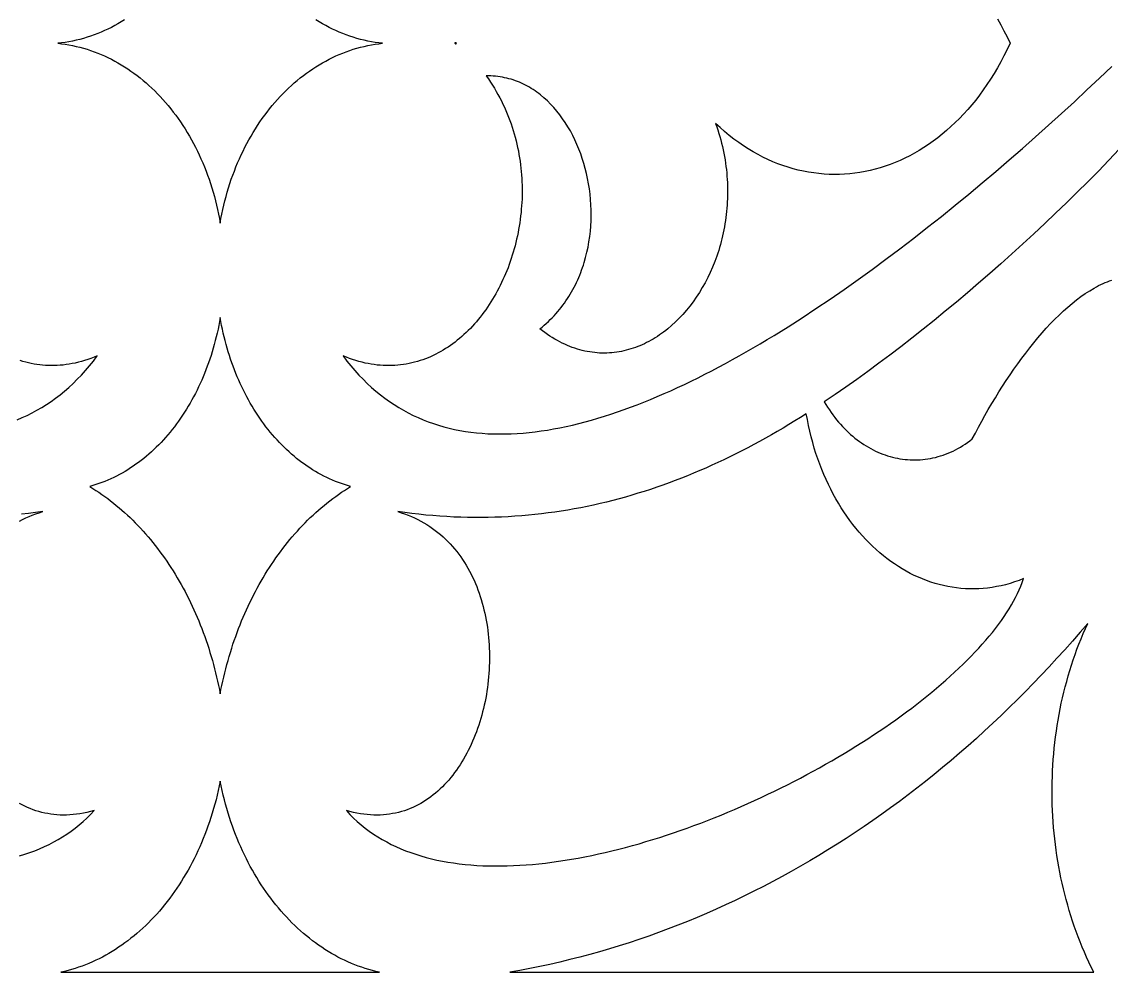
# Model space of a CAD drawing. Extents: x -4950 to -2150, y -1354 to 1346.
# Drawn here: x -4103 to -3927.7, y 871.6 to 1024.6 of the extents above; entities that cross this region are included whole.
import ezdxf

# ---------------------------------------------------------------- set-up
doc = ezdxf.new("R2010")
doc.units = 0
doc.layers.add('LAYER_1', color=18, linetype='CONTINUOUS')

msp = doc.modelspace()

# ---------------------------------------------------------------- linework, layer by layer
at = {"layer": 'LAYER_1'}
for points in [[(-4086.51, 1024.9), (-4087.03, 1024.58), (-4087.55, 1024.27), (-4088.08, 1023.97), (-4088.62, 1023.69), (-4089.16, 1023.42), (-4089.71, 1023.16), (-4090.27, 1022.92), (-4090.82, 1022.69), (-4091.39, 1022.48), (-4091.95, 1022.27), (-4092.53, 1022.09), (-4093.1, 1021.91), (-4093.68, 1021.76), (-4094.27, 1021.61), (-4094.86, 1021.49), (-4095.45, 1021.37), (-4096.04, 1021.27), (-4096.64, 1021.19), (-4097.25, 1021.12), (-4096.64, 1021.06), (-4096.04, 1020.97), (-4095.45, 1020.87), (-4094.86, 1020.76), (-4094.27, 1020.63), (-4093.68, 1020.49), (-4093.1, 1020.33), (-4092.53, 1020.16), (-4091.95, 1019.97), (-4091.39, 1019.77), (-4090.82, 1019.56), (-4090.27, 1019.33), (-4089.71, 1019.08), (-4089.16, 1018.83), (-4088.62, 1018.56), (-4088.08, 1018.27), (-4087.55, 1017.98), (-4087.03, 1017.67), (-4086.51, 1017.35), (-4085.99, 1017.01), (-4085.48, 1016.66), (-4084.98, 1016.3), (-4084.48, 1015.93), (-4083.99, 1015.55), (-4083.51, 1015.15), (-4083.03, 1014.75), (-4082.56, 1014.33), (-4082.1, 1013.9), (-4081.64, 1013.46), (-4081.19, 1013), (-4080.75, 1012.54), (-4080.31, 1012.07), (-4079.89, 1011.58), (-4079.47, 1011.09), (-4079.06, 1010.58), (-4078.65, 1010.06), (-4078.26, 1009.54), (-4077.87, 1009), (-4077.49, 1008.46), (-4077.12, 1007.9), (-4076.76, 1007.34), (-4076.4, 1006.77), (-4076.06, 1006.19), (-4075.72, 1005.6), (-4075.4, 1005), (-4075.08, 1004.39), (-4074.77, 1003.77), (-4074.47, 1003.15), (-4074.19, 1002.52), (-4073.91, 1001.88), (-4073.64, 1001.23), (-4073.38, 1000.57), (-4073.13, 999.91), (-4072.89, 999.24), (-4072.66, 998.56), (-4072.45, 997.88), (-4072.24, 997.19), (-4072.04, 996.49), (-4071.86, 995.79), (-4071.68, 995.07), (-4071.52, 994.36), (-4071.37, 993.64), (-4071.23, 992.91), (-4071.1, 992.17), (-4070.97, 992.91), (-4070.83, 993.64), (-4070.68, 994.36), (-4070.51, 995.07), (-4070.34, 995.79), (-4070.15, 996.49), (-4069.96, 997.19), (-4069.75, 997.88), (-4069.53, 998.56), (-4069.31, 999.24), (-4069.07, 999.91), (-4068.82, 1000.57), (-4068.56, 1001.23), (-4068.29, 1001.88), (-4068.01, 1002.52), (-4067.72, 1003.15), (-4067.42, 1003.77), (-4067.12, 1004.39), (-4066.8, 1005), (-4066.47, 1005.6), (-4066.14, 1006.19), (-4065.79, 1006.77), (-4065.44, 1007.34), (-4065.08, 1007.9), (-4064.71, 1008.46), (-4064.33, 1009), (-4063.94, 1009.54), (-4063.54, 1010.06), (-4063.14, 1010.58), (-4062.73, 1011.09), (-4062.31, 1011.58), (-4061.88, 1012.07), (-4061.45, 1012.54), (-4061.01, 1013), (-4060.56, 1013.46), (-4060.1, 1013.9), (-4059.64, 1014.33), (-4059.17, 1014.75), (-4058.69, 1015.15), (-4058.21, 1015.55), (-4057.71, 1015.93), (-4057.22, 1016.3), (-4056.72, 1016.66), (-4056.21, 1017.01), (-4055.69, 1017.35), (-4055.17, 1017.67), (-4054.64, 1017.98), (-4054.11, 1018.27), (-4053.58, 1018.56), (-4053.03, 1018.83), (-4052.48, 1019.08), (-4051.93, 1019.33), (-4051.37, 1019.56), (-4050.81, 1019.77), (-4050.24, 1019.97), (-4049.67, 1020.16), (-4049.1, 1020.33), (-4048.51, 1020.49), (-4047.93, 1020.63), (-4047.34, 1020.76), (-4046.75, 1020.87), (-4046.15, 1020.97), (-4045.55, 1021.06), (-4044.95, 1021.12), (-4045.55, 1021.19), (-4046.15, 1021.27), (-4046.75, 1021.37), (-4047.34, 1021.49), (-4047.93, 1021.61), (-4048.51, 1021.76), (-4049.1, 1021.91), (-4049.67, 1022.09), (-4050.24, 1022.27), (-4050.81, 1022.48), (-4051.37, 1022.69), (-4051.93, 1022.92), (-4052.48, 1023.16), (-4053.03, 1023.42), (-4053.58, 1023.69), (-4054.11, 1023.97), (-4054.64, 1024.27), (-4055.17, 1024.58), (-4055.69, 1024.9)], [(-3945.99, 1025.07), (-3945.46, 1024.12), (-3944.94, 1023.15), (-3944.44, 1022.15), (-3943.96, 1021.12), (-3944.44, 1020.1), (-3944.94, 1019.1), (-3945.46, 1018.12), (-3945.99, 1017.17), (-3946.54, 1016.25), (-3947.1, 1015.35), (-3947.68, 1014.47), (-3948.27, 1013.62), (-3948.88, 1012.79), (-3949.49, 1011.99), (-3950.13, 1011.22), (-3950.77, 1010.46), (-3951.43, 1009.74), (-3952.1, 1009.04), (-3952.78, 1008.36), (-3953.47, 1007.71), (-3954.17, 1007.09), (-3954.88, 1006.49), (-3955.6, 1005.92), (-3956.33, 1005.37), (-3957.07, 1004.85), (-3957.82, 1004.36), (-3958.58, 1003.89), (-3959.34, 1003.45), (-3960.11, 1003.03), (-3960.89, 1002.65), (-3961.67, 1002.28), (-3962.46, 1001.95), (-3963.26, 1001.64), (-3964.06, 1001.35), (-3964.86, 1001.1), (-3965.67, 1000.87), (-3966.49, 1000.67), (-3967.3, 1000.49), (-3968.12, 1000.34), (-3968.94, 1000.22), (-3969.77, 1000.13), (-3970.6, 1000.06), (-3971.42, 1000.03), (-3972.25, 1000.01), (-3973.08, 1000.03), (-3973.91, 1000.08), (-3974.74, 1000.15), (-3975.57, 1000.25), (-3976.4, 1000.38), (-3977.22, 1000.53), (-3978.05, 1000.72), (-3978.87, 1000.93), (-3979.69, 1001.17), (-3980.51, 1001.44), (-3981.32, 1001.74), (-3982.13, 1002.06), (-3982.93, 1002.42), (-3983.73, 1002.8), (-3984.52, 1003.21), (-3985.31, 1003.65), (-3986.1, 1004.12), (-3986.87, 1004.62), (-3987.64, 1005.15), (-3988.4, 1005.71), (-3989.15, 1006.29), (-3989.9, 1006.91), (-3990.64, 1007.56), (-3991.37, 1008.23), (-3991.18, 1007.7), (-3991, 1007.17), (-3990.83, 1006.63), (-3990.68, 1006.1), (-3990.53, 1005.57), (-3990.39, 1005.04), (-3990.26, 1004.5), (-3990.14, 1003.97), (-3990.03, 1003.44), (-3989.93, 1002.91), (-3989.84, 1002.38), (-3989.76, 1001.85), (-3989.69, 1001.32), (-3989.63, 1000.79), (-3989.57, 1000.27), (-3989.53, 999.74), (-3989.49, 999.22), (-3989.46, 998.7), (-3989.44, 998.18), (-3989.43, 997.66), (-3989.43, 997.14), (-3989.43, 996.62), (-3989.45, 996.11), (-3989.47, 995.6), (-3989.5, 995.09), (-3989.54, 994.58), (-3989.59, 994.08), (-3989.64, 993.58), (-3989.7, 993.08), (-3989.77, 992.58), (-3989.85, 992.09), (-3989.93, 991.6), (-3990.02, 991.11), (-3990.12, 990.63), (-3990.23, 990.15), (-3990.34, 989.67), (-3990.46, 989.2), (-3990.59, 988.73), (-3990.72, 988.26), (-3990.86, 987.8), (-3991.01, 987.34), (-3991.17, 986.89), (-3991.33, 986.44), (-3991.49, 985.99), (-3991.85, 985.11), (-3992.22, 984.25), (-3992.63, 983.41), (-3993.05, 982.59), (-3993.5, 981.8), (-3993.97, 981.02), (-3994.46, 980.27), (-3994.97, 979.54), (-3995.5, 978.83), (-3996.05, 978.15), (-3996.62, 977.5), (-3997.21, 976.87), (-3997.81, 976.28), (-3998.43, 975.71), (-3999.07, 975.17), (-3999.39, 974.91), (-3999.72, 974.66), (-4000.05, 974.42), (-4000.38, 974.19), (-4000.72, 973.96), (-4001.06, 973.74), (-4001.41, 973.53), (-4001.75, 973.33), (-4002.1, 973.14), (-4002.46, 972.96), (-4002.81, 972.78), (-4003.17, 972.62), (-4003.53, 972.46), (-4003.9, 972.31), (-4004.26, 972.17), (-4004.63, 972.05), (-4005.01, 971.93), (-4005.38, 971.82), (-4005.76, 971.72), (-4006.13, 971.63), (-4006.52, 971.54), (-4006.9, 971.47), (-4007.28, 971.41), (-4007.67, 971.36), (-4008.06, 971.32), (-4008.44, 971.29), (-4008.84, 971.28), (-4009.23, 971.27), (-4009.62, 971.27), (-4010.02, 971.28), (-4010.41, 971.31), (-4010.81, 971.34), (-4011.21, 971.39), (-4011.61, 971.45), (-4012.01, 971.52), (-4012.41, 971.6), (-4012.81, 971.69), (-4013.21, 971.8), (-4013.61, 971.91), (-4014.01, 972.04), (-4014.42, 972.18), (-4014.82, 972.33), (-4015.22, 972.5), (-4015.62, 972.68), (-4016.03, 972.87), (-4016.43, 973.07), (-4016.83, 973.28), (-4017.24, 973.51), (-4017.64, 973.75), (-4018.04, 974.01), (-4018.44, 974.27), (-4018.84, 974.56), (-4019.24, 974.85), (-4019.64, 975.16), (-4019.29, 975.44), (-4018.94, 975.74), (-4018.61, 976.03), (-4018.28, 976.34), (-4017.96, 976.65), (-4017.65, 976.96), (-4017.34, 977.28), (-4017.05, 977.61), (-4016.76, 977.94), (-4016.48, 978.28), (-4016.21, 978.62), (-4015.95, 978.96), (-4015.69, 979.31), (-4015.44, 979.67), (-4015.2, 980.03), (-4014.97, 980.39), (-4014.75, 980.76), (-4014.53, 981.13), (-4014.32, 981.5), (-4014.12, 981.88), (-4013.93, 982.26), (-4013.74, 982.65), (-4013.56, 983.04), (-4013.39, 983.43), (-4013.22, 983.82), (-4013.07, 984.22), (-4012.92, 984.62), (-4012.77, 985.03), (-4012.64, 985.43), (-4012.51, 985.84), (-4012.28, 986.66), (-4012.07, 987.49), (-4011.89, 988.33), (-4011.74, 989.17), (-4011.61, 990.02), (-4011.52, 990.87), (-4011.45, 991.72), (-4011.4, 992.58), (-4011.38, 993.43), (-4011.39, 994.29), (-4011.42, 995.14), (-4011.48, 995.99), (-4011.56, 996.83), (-4011.67, 997.68), (-4011.8, 998.51), (-4011.96, 999.34), (-4012.14, 1000.16), (-4012.34, 1000.97), (-4012.56, 1001.77), (-4012.81, 1002.56), (-4013.07, 1003.34), (-4013.37, 1004.1), (-4013.68, 1004.85), (-4014.01, 1005.59), (-4014.36, 1006.31), (-4014.74, 1007.01), (-4015.13, 1007.69), (-4015.55, 1008.35), (-4015.98, 1008.99), (-4016.43, 1009.61), (-4016.91, 1010.21), (-4017.4, 1010.79), (-4017.91, 1011.33), (-4018.43, 1011.86), (-4018.98, 1012.35), (-4019.54, 1012.82), (-4019.83, 1013.04), (-4020.12, 1013.26), (-4020.41, 1013.47), (-4020.71, 1013.67), (-4021.02, 1013.86), (-4021.33, 1014.05), (-4021.64, 1014.22), (-4021.95, 1014.39), (-4022.27, 1014.55), (-4022.6, 1014.7), (-4022.93, 1014.85), (-4023.26, 1014.98), (-4023.59, 1015.1), (-4023.93, 1015.22), (-4024.28, 1015.33), (-4024.62, 1015.43), (-4024.97, 1015.52), (-4025.33, 1015.59), (-4025.68, 1015.66), (-4026.04, 1015.72), (-4026.41, 1015.77), (-4026.77, 1015.81), (-4027.15, 1015.84), (-4027.52, 1015.86), (-4027.9, 1015.87), (-4028.28, 1015.87), (-4027.93, 1015.38), (-4027.6, 1014.89), (-4027.28, 1014.4), (-4026.97, 1013.9), (-4026.67, 1013.39), (-4026.39, 1012.88), (-4026.11, 1012.37), (-4025.84, 1011.86), (-4025.59, 1011.34), (-4025.34, 1010.82), (-4025.11, 1010.29), (-4024.89, 1009.76), (-4024.67, 1009.23), (-4024.47, 1008.7), (-4024.28, 1008.16), (-4024.1, 1007.63), (-4023.93, 1007.08), (-4023.77, 1006.54), (-4023.61, 1006), (-4023.47, 1005.45), (-4023.34, 1004.9), (-4023.22, 1004.35), (-4023.11, 1003.8), (-4023.01, 1003.25), (-4022.91, 1002.7), (-4022.83, 1002.15), (-4022.76, 1001.59), (-4022.69, 1001.04), (-4022.64, 1000.49), (-4022.59, 999.93), (-4022.55, 999.38), (-4022.53, 998.82), (-4022.51, 998.27), (-4022.5, 997.72), (-4022.5, 997.16), (-4022.51, 996.61), (-4022.52, 996.06), (-4022.55, 995.51), (-4022.58, 994.97), (-4022.63, 994.42), (-4022.68, 993.87), (-4022.74, 993.33), (-4022.81, 992.79), (-4022.88, 992.25), (-4022.97, 991.71), (-4023.06, 991.18), (-4023.16, 990.65), (-4023.27, 990.12), (-4023.38, 989.59), (-4023.51, 989.07), (-4023.64, 988.55), (-4023.78, 988.03), (-4023.93, 987.52), (-4024.08, 987.01), (-4024.24, 986.51), (-4024.41, 986), (-4024.59, 985.51), (-4024.77, 985.01), (-4024.96, 984.53), (-4025.16, 984.04), (-4025.37, 983.56), (-4025.58, 983.09), (-4025.8, 982.62), (-4026.02, 982.16), (-4026.26, 981.7), (-4026.5, 981.25), (-4026.74, 980.8), (-4026.99, 980.36), (-4027.25, 979.93), (-4027.52, 979.5), (-4027.79, 979.08), (-4028.07, 978.66), (-4028.35, 978.25), (-4028.64, 977.85), (-4028.94, 977.46), (-4029.24, 977.07), (-4029.55, 976.69), (-4029.86, 976.32), (-4030.18, 975.95), (-4030.5, 975.59), (-4030.83, 975.25), (-4031.17, 974.9), (-4031.51, 974.57), (-4031.86, 974.25), (-4032.21, 973.93), (-4032.56, 973.63), (-4032.93, 973.33), (-4033.29, 973.04), (-4033.67, 972.76), (-4034.04, 972.49), (-4034.43, 972.23), (-4034.81, 971.98), (-4035.2, 971.74), (-4035.6, 971.51), (-4036, 971.29), (-4036.41, 971.08), (-4036.81, 970.88), (-4037.23, 970.69), (-4037.65, 970.51), (-4038.07, 970.35), (-4038.5, 970.19), (-4038.93, 970.05), (-4039.36, 969.91), (-4039.8, 969.79), (-4040.24, 969.68), (-4040.69, 969.59), (-4041.14, 969.5), (-4041.59, 969.43), (-4042.05, 969.37), (-4042.51, 969.32), (-4042.97, 969.29), (-4043.44, 969.26), (-4043.91, 969.25), (-4044.38, 969.26), (-4044.86, 969.28), (-4045.34, 969.31), (-4045.82, 969.35), (-4046.3, 969.41), (-4046.79, 969.48), (-4047.28, 969.57), (-4047.78, 969.67), (-4048.27, 969.79), (-4048.77, 969.92), (-4049.27, 970.06), (-4049.78, 970.22), (-4050.28, 970.4), (-4050.79, 970.59), (-4051.3, 970.8), (-4050.69, 969.99), (-4050.06, 969.21), (-4049.42, 968.46), (-4048.77, 967.74), (-4048.1, 967.05), (-4047.42, 966.38), (-4046.73, 965.75), (-4046.03, 965.14), (-4045.32, 964.56), (-4044.6, 964.01), (-4043.87, 963.48), (-4043.12, 962.98), (-4042.36, 962.51), (-4041.6, 962.06), (-4040.82, 961.64), (-4040.03, 961.25), (-4039.24, 960.88), (-4038.43, 960.53), (-4037.61, 960.22), (-4036.78, 959.92), (-4035.95, 959.65), (-4035.1, 959.41), (-4034.24, 959.19), (-4033.38, 958.99), (-4032.5, 958.82), (-4031.62, 958.67), (-4030.73, 958.54), (-4029.83, 958.44), (-4028.92, 958.36), (-4028.01, 958.3), (-4027.08, 958.26), (-4026.15, 958.25), (-4025.21, 958.26), (-4024.26, 958.28), (-4023.31, 958.33), (-4022.35, 958.4), (-4021.38, 958.49), (-4020.4, 958.61), (-4019.42, 958.74), (-4018.43, 958.89), (-4017.43, 959.06), (-4016.43, 959.25), (-4015.42, 959.46), (-4014.41, 959.69), (-4013.39, 959.94), (-4012.36, 960.2), (-4011.33, 960.49), (-4010.29, 960.79), (-4009.25, 961.11), (-4008.2, 961.44), (-4007.15, 961.8), (-4006.09, 962.17), (-4005.03, 962.56), (-4003.96, 962.96), (-4002.89, 963.38), (-4001.82, 963.82), (-4000.74, 964.27), (-3999.66, 964.74), (-3998.57, 965.22), (-3997.48, 965.72), (-3996.39, 966.23), (-3995.29, 966.76), (-3994.19, 967.3), (-3993.09, 967.85), (-3991.99, 968.42), (-3990.88, 969.01), (-3989.77, 969.6), (-3988.66, 970.21), (-3987.54, 970.83), (-3986.43, 971.46), (-3985.31, 972.11), (-3984.19, 972.77), (-3983.07, 973.44), (-3981.95, 974.12), (-3980.82, 974.81), (-3979.7, 975.51), (-3977.45, 976.95), (-3975.2, 978.43), (-3972.94, 979.95), (-3970.69, 981.51), (-3968.43, 983.1), (-3966.18, 984.72), (-3963.94, 986.38), (-3961.7, 988.06), (-3959.46, 989.78), (-3957.24, 991.51), (-3955.02, 993.27), (-3952.81, 995.05), (-3950.62, 996.86), (-3948.43, 998.67), (-3946.26, 1000.51), (-3944.11, 1002.35), (-3941.97, 1004.21), (-3939.85, 1006.08), (-3937.75, 1007.96), (-3935.67, 1009.84), (-3933.61, 1011.72), (-3931.58, 1013.61), (-3929.56, 1015.49), (-3927.58, 1017.37)], [(-3926.39, 1004.06), (-3928.06, 1002.31), (-3929.75, 1000.57), (-3931.45, 998.85), (-3933.17, 997.14), (-3934.9, 995.45), (-3936.63, 993.77), (-3938.38, 992.1), (-3940.14, 990.46), (-3941.9, 988.83), (-3943.68, 987.22), (-3945.45, 985.63), (-3947.24, 984.06), (-3949.02, 982.51), (-3950.81, 980.98), (-3952.6, 979.47), (-3954.39, 977.99), (-3956.18, 976.53), (-3957.97, 975.1), (-3959.76, 973.69), (-3961.54, 972.3), (-3963.32, 970.95), (-3965.1, 969.62), (-3966.87, 968.32), (-3968.63, 967.04), (-3970.38, 965.8), (-3972.13, 964.59), (-3973.86, 963.41), (-3973.6, 962.97), (-3973.33, 962.54), (-3973.05, 962.12), (-3972.77, 961.71), (-3972.48, 961.31), (-3972.18, 960.92), (-3971.88, 960.54), (-3971.57, 960.17), (-3971.26, 959.81), (-3970.94, 959.47), (-3970.62, 959.13), (-3970.29, 958.8), (-3969.96, 958.48), (-3969.62, 958.18), (-3969.27, 957.88), (-3968.93, 957.59), (-3968.58, 957.32), (-3968.22, 957.06), (-3967.86, 956.8), (-3967.5, 956.56), (-3967.13, 956.33), (-3966.76, 956.11), (-3966.38, 955.9), (-3966, 955.7), (-3965.62, 955.51), (-3965.24, 955.34), (-3964.85, 955.17), (-3964.46, 955.02), (-3964.07, 954.88), (-3963.68, 954.75), (-3963.28, 954.63), (-3962.88, 954.52), (-3962.48, 954.42), (-3962.08, 954.34), (-3961.68, 954.26), (-3961.27, 954.2), (-3960.87, 954.15), (-3960.46, 954.12), (-3960.05, 954.09), (-3959.65, 954.08), (-3959.24, 954.07), (-3958.83, 954.08), (-3958.42, 954.11), (-3958.01, 954.14), (-3957.6, 954.19), (-3957.19, 954.24), (-3956.78, 954.31), (-3956.37, 954.4), (-3955.96, 954.49), (-3955.56, 954.6), (-3955.15, 954.72), (-3954.75, 954.85), (-3954.34, 955), (-3953.94, 955.16), (-3953.54, 955.33), (-3953.14, 955.51), (-3952.75, 955.71), (-3952.35, 955.92), (-3951.96, 956.14), (-3951.57, 956.37), (-3951.18, 956.62), (-3950.8, 956.88), (-3950.42, 957.16), (-3950.04, 957.45), (-3949.55, 958.4), (-3949.05, 959.35), (-3948.53, 960.3), (-3948, 961.25), (-3947.46, 962.2), (-3946.9, 963.15), (-3946.33, 964.09), (-3945.76, 965.02), (-3945.17, 965.95), (-3944.57, 966.87), (-3943.96, 967.78), (-3943.35, 968.67), (-3942.72, 969.56), (-3942.09, 970.43), (-3941.44, 971.28), (-3940.79, 972.12), (-3940.14, 972.94), (-3939.47, 973.74), (-3938.8, 974.52), (-3938.13, 975.27), (-3937.44, 976.01), (-3936.76, 976.71), (-3936.07, 977.39), (-3935.37, 978.05), (-3934.67, 978.67), (-3933.97, 979.27), (-3933.26, 979.83), (-3932.56, 980.36), (-3931.85, 980.85), (-3931.14, 981.31), (-3930.42, 981.73), (-3930.07, 981.93), (-3929.71, 982.12), (-3929.35, 982.29), (-3929, 982.46), (-3928.64, 982.62), (-3928.28, 982.76), (-3927.93, 982.9), (-3927.57, 983.02)], [(-4103.77, 960.53), (-4102.96, 960.88), (-4102.16, 961.25), (-4101.38, 961.64), (-4100.6, 962.06), (-4099.83, 962.51), (-4099.08, 962.98), (-4098.33, 963.48), (-4097.6, 964.01), (-4096.87, 964.56), (-4096.16, 965.14), (-4095.46, 965.75), (-4094.77, 966.38), (-4094.1, 967.05), (-4093.43, 967.74), (-4092.78, 968.46), (-4092.14, 969.21), (-4091.51, 969.99), (-4090.89, 970.8), (-4091.4, 970.59), (-4091.91, 970.4), (-4092.42, 970.22), (-4092.92, 970.06), (-4093.42, 969.92), (-4093.92, 969.79), (-4094.42, 969.67), (-4094.91, 969.57), (-4095.4, 969.48), (-4095.89, 969.41), (-4096.38, 969.35), (-4096.86, 969.31), (-4097.34, 969.28), (-4097.82, 969.26), (-4098.29, 969.25), (-4098.76, 969.26), (-4099.23, 969.29), (-4099.69, 969.32), (-4100.15, 969.37), (-4100.61, 969.43), (-4101.06, 969.5), (-4101.51, 969.59), (-4101.96, 969.68), (-4102.4, 969.79), (-4102.84, 969.91), (-4103.27, 970.05)], [(-4103.4, 944.22), (-4102.9, 944.48), (-4102.39, 944.73), (-4101.87, 944.96), (-4101.34, 945.18), (-4100.79, 945.39), (-4100.23, 945.58), (-4099.67, 945.76), (-4100.81, 945.6), (-4101.95, 945.45), (-4103.08, 945.32)], [(-4103.4, 890.35), (-4102.57, 890.61), (-4101.75, 890.88), (-4100.95, 891.18), (-4100.16, 891.5), (-4099.39, 891.84), (-4098.63, 892.21), (-4097.89, 892.59), (-4097.17, 893), (-4096.46, 893.42), (-4095.76, 893.87), (-4095.09, 894.34), (-4094.43, 894.84), (-4093.79, 895.35), (-4093.17, 895.89), (-4092.56, 896.45), (-4091.98, 897.04), (-4091.41, 897.65), (-4091.99, 897.49), (-4092.55, 897.35), (-4093.11, 897.23), (-4093.67, 897.14), (-4094.21, 897.06), (-4094.75, 896.99), (-4095.29, 896.95), (-4095.82, 896.93), (-4096.34, 896.92), (-4096.86, 896.93), (-4097.37, 896.96), (-4097.87, 897.01), (-4098.37, 897.07), (-4098.86, 897.15), (-4099.34, 897.25), (-4099.82, 897.36), (-4100.29, 897.49), (-4100.75, 897.63), (-4101.21, 897.79), (-4101.66, 897.96), (-4102.1, 898.15), (-4102.53, 898.35), (-4102.96, 898.57), (-4103.38, 898.8)]]:
    msp.add_lwpolyline(points, dxfattribs=at)
for points in [[(-4033.07, 1021.12), (-4033.11, 1021.17), (-4033.14, 1021.2), (-4033.18, 1021.21), (-4033.22, 1021.21), (-4033.3, 1021.18), (-4033.38, 1021.12), (-4033.3, 1021.07), (-4033.22, 1021.04), (-4033.18, 1021.03), (-4033.14, 1021.05), (-4033.11, 1021.08)], [(-4071.1, 976.99), (-4071.21, 976.36), (-4071.33, 975.73), (-4071.45, 975.11), (-4071.59, 974.49), (-4071.73, 973.88), (-4071.89, 973.27), (-4072.05, 972.66), (-4072.21, 972.06), (-4072.39, 971.47), (-4072.57, 970.88), (-4072.77, 970.29), (-4072.97, 969.71), (-4073.17, 969.14), (-4073.39, 968.57), (-4073.61, 968.01), (-4073.84, 967.45), (-4074.08, 966.9), (-4074.32, 966.35), (-4074.57, 965.82), (-4074.83, 965.28), (-4075.1, 964.76), (-4075.37, 964.24), (-4075.65, 963.72), (-4075.94, 963.22), (-4076.23, 962.72), (-4076.53, 962.22), (-4076.84, 961.74), (-4077.15, 961.26), (-4077.47, 960.79), (-4077.8, 960.32), (-4078.13, 959.87), (-4078.47, 959.42), (-4078.81, 958.98), (-4079.16, 958.54), (-4079.52, 958.12), (-4079.88, 957.7), (-4080.25, 957.29), (-4080.62, 956.89), (-4081, 956.5), (-4081.39, 956.12), (-4081.78, 955.74), (-4082.17, 955.38), (-4082.58, 955.02), (-4082.98, 954.67), (-4083.39, 954.33), (-4083.81, 954), (-4084.23, 953.68), (-4084.66, 953.37), (-4085.09, 953.07), (-4085.53, 952.78), (-4085.97, 952.5), (-4086.42, 952.23), (-4086.87, 951.97), (-4087.32, 951.72), (-4087.78, 951.48), (-4088.24, 951.25), (-4088.71, 951.03), (-4089.18, 950.82), (-4089.66, 950.62), (-4090.14, 950.44), (-4090.63, 950.26), (-4091.11, 950.1), (-4091.61, 949.94), (-4092.1, 949.8), (-4091.61, 949.5), (-4091.12, 949.18), (-4090.64, 948.86), (-4090.16, 948.53), (-4089.68, 948.19), (-4089.21, 947.85), (-4088.74, 947.49), (-4088.28, 947.13), (-4087.83, 946.76), (-4087.37, 946.38), (-4086.92, 945.99), (-4086.48, 945.6), (-4086.04, 945.2), (-4085.61, 944.79), (-4085.18, 944.37), (-4084.76, 943.95), (-4084.34, 943.51), (-4083.92, 943.07), (-4083.51, 942.63), (-4083.11, 942.17), (-4082.71, 941.71), (-4082.32, 941.25), (-4081.93, 940.77), (-4081.55, 940.29), (-4081.17, 939.8), (-4080.8, 939.31), (-4080.43, 938.81), (-4080.07, 938.3), (-4079.71, 937.79), (-4079.36, 937.27), (-4079.02, 936.74), (-4078.68, 936.21), (-4078.34, 935.67), (-4078.01, 935.12), (-4077.69, 934.57), (-4077.38, 934.02), (-4077.07, 933.46), (-4076.76, 932.89), (-4076.46, 932.32), (-4076.17, 931.74), (-4075.89, 931.15), (-4075.61, 930.56), (-4075.33, 929.97), (-4075.06, 929.37), (-4074.8, 928.77), (-4074.55, 928.16), (-4074.3, 927.54), (-4074.06, 926.92), (-4073.82, 926.3), (-4073.59, 925.67), (-4073.37, 925.04), (-4073.16, 924.4), (-4072.95, 923.76), (-4072.74, 923.11), (-4072.55, 922.46), (-4072.36, 921.8), (-4072.18, 921.14), (-4072, 920.48), (-4071.83, 919.81), (-4071.67, 919.14), (-4071.52, 918.47), (-4071.37, 917.79), (-4071.23, 917.11), (-4071.1, 916.42), (-4070.97, 917.11), (-4070.83, 917.79), (-4070.68, 918.47), (-4070.52, 919.14), (-4070.36, 919.81), (-4070.2, 920.48), (-4070.02, 921.14), (-4069.84, 921.8), (-4069.65, 922.46), (-4069.45, 923.11), (-4069.25, 923.76), (-4069.04, 924.4), (-4068.83, 925.04), (-4068.6, 925.67), (-4068.37, 926.3), (-4068.14, 926.92), (-4067.9, 927.54), (-4067.65, 928.16), (-4067.39, 928.77), (-4067.13, 929.37), (-4066.86, 929.97), (-4066.59, 930.56), (-4066.31, 931.15), (-4066.02, 931.74), (-4065.73, 932.32), (-4065.43, 932.89), (-4065.13, 933.46), (-4064.82, 934.02), (-4064.5, 934.57), (-4064.18, 935.12), (-4063.85, 935.67), (-4063.52, 936.21), (-4063.18, 936.74), (-4062.84, 937.27), (-4062.49, 937.79), (-4062.13, 938.3), (-4061.77, 938.81), (-4061.4, 939.31), (-4061.03, 939.8), (-4060.65, 940.29), (-4060.27, 940.77), (-4059.88, 941.25), (-4059.49, 941.71), (-4059.09, 942.17), (-4058.68, 942.63), (-4058.27, 943.07), (-4057.86, 943.51), (-4057.44, 943.95), (-4057.02, 944.37), (-4056.59, 944.79), (-4056.15, 945.2), (-4055.72, 945.6), (-4055.27, 945.99), (-4054.82, 946.38), (-4054.37, 946.76), (-4053.91, 947.13), (-4053.45, 947.49), (-4052.99, 947.85), (-4052.51, 948.19), (-4052.04, 948.53), (-4051.56, 948.86), (-4051.08, 949.18), (-4050.59, 949.5), (-4050.1, 949.8), (-4050.59, 949.94), (-4051.08, 950.1), (-4051.57, 950.26), (-4052.06, 950.44), (-4052.54, 950.62), (-4053.01, 950.82), (-4053.48, 951.03), (-4053.95, 951.25), (-4054.42, 951.48), (-4054.88, 951.72), (-4055.33, 951.97), (-4055.78, 952.23), (-4056.23, 952.5), (-4056.67, 952.78), (-4057.1, 953.07), (-4057.54, 953.37), (-4057.96, 953.68), (-4058.39, 954), (-4058.8, 954.33), (-4059.21, 954.67), (-4059.62, 955.02), (-4060.02, 955.38), (-4060.42, 955.74), (-4060.81, 956.12), (-4061.19, 956.5), (-4061.57, 956.89), (-4061.95, 957.29), (-4062.32, 957.7), (-4062.68, 958.12), (-4063.03, 958.54), (-4063.38, 958.98), (-4063.73, 959.42), (-4064.07, 959.87), (-4064.4, 960.32), (-4064.73, 960.79), (-4065.05, 961.26), (-4065.36, 961.74), (-4065.66, 962.22), (-4065.96, 962.72), (-4066.26, 963.22), (-4066.54, 963.72), (-4066.82, 964.24), (-4067.1, 964.76), (-4067.36, 965.28), (-4067.62, 965.82), (-4067.87, 966.35), (-4068.12, 966.9), (-4068.36, 967.45), (-4068.59, 968.01), (-4068.81, 968.57), (-4069.02, 969.14), (-4069.23, 969.71), (-4069.43, 970.29), (-4069.62, 970.88), (-4069.81, 971.47), (-4069.98, 972.06), (-4070.15, 972.66), (-4070.31, 973.27), (-4070.46, 973.88), (-4070.61, 974.49), (-4070.74, 975.11), (-4070.87, 975.73), (-4070.99, 976.36)], [(-3976.76, 961.51), (-3977.69, 960.92), (-3978.62, 960.34), (-3979.56, 959.77), (-3980.49, 959.21), (-3981.43, 958.66), (-3982.38, 958.11), (-3983.32, 957.58), (-3984.27, 957.05), (-3985.22, 956.54), (-3986.18, 956.03), (-3987.13, 955.54), (-3988.09, 955.05), (-3989.05, 954.57), (-3990.02, 954.11), (-3990.99, 953.65), (-3991.96, 953.21), (-3992.93, 952.77), (-3993.91, 952.35), (-3994.89, 951.93), (-3995.87, 951.53), (-3996.86, 951.14), (-3997.85, 950.75), (-3998.84, 950.38), (-3999.83, 950.02), (-4000.83, 949.67), (-4001.83, 949.34), (-4002.84, 949.01), (-4003.85, 948.7), (-4004.86, 948.39), (-4005.87, 948.1), (-4006.89, 947.82), (-4007.91, 947.55), (-4008.93, 947.3), (-4009.96, 947.05), (-4010.99, 946.82), (-4012.03, 946.6), (-4013.07, 946.39), (-4014.11, 946.19), (-4015.15, 946.01), (-4016.2, 945.84), (-4017.26, 945.68), (-4018.31, 945.54), (-4019.37, 945.41), (-4020.44, 945.29), (-4021.5, 945.18), (-4022.57, 945.09), (-4023.65, 945.01), (-4024.73, 944.94), (-4025.81, 944.89), (-4026.9, 944.85), (-4027.99, 944.82), (-4029.08, 944.81), (-4030.18, 944.81), (-4031.28, 944.82), (-4032.39, 944.85), (-4033.5, 944.89), (-4034.61, 944.95), (-4035.73, 945.02), (-4036.85, 945.11), (-4037.98, 945.21), (-4039.11, 945.32), (-4040.25, 945.45), (-4041.39, 945.6), (-4042.53, 945.76), (-4041.96, 945.58), (-4041.41, 945.39), (-4040.86, 945.18), (-4040.33, 944.96), (-4039.81, 944.73), (-4039.3, 944.48), (-4038.8, 944.22), (-4038.31, 943.95), (-4037.84, 943.67), (-4037.37, 943.37), (-4036.92, 943.06), (-4036.48, 942.73), (-4036.05, 942.4), (-4035.64, 942.05), (-4035.23, 941.7), (-4034.84, 941.33), (-4034.45, 940.95), (-4034.08, 940.56), (-4033.72, 940.16), (-4033.37, 939.75), (-4033.03, 939.34), (-4032.71, 938.91), (-4032.39, 938.47), (-4032.08, 938.03), (-4031.79, 937.58), (-4031.5, 937.12), (-4031.23, 936.65), (-4030.97, 936.17), (-4030.72, 935.69), (-4030.47, 935.2), (-4030.24, 934.7), (-4030.02, 934.19), (-4029.81, 933.68), (-4029.62, 933.17), (-4029.43, 932.65), (-4029.25, 932.12), (-4029.08, 931.59), (-4028.92, 931.05), (-4028.77, 930.51), (-4028.64, 929.96), (-4028.51, 929.41), (-4028.39, 928.86), (-4028.28, 928.3), (-4028.19, 927.74), (-4028.1, 927.18), (-4028.02, 926.61), (-4027.95, 926.05), (-4027.9, 925.48), (-4027.85, 924.91), (-4027.81, 924.33), (-4027.78, 923.76), (-4027.76, 923.18), (-4027.75, 922.61), (-4027.75, 922.03), (-4027.76, 921.46), (-4027.78, 920.88), (-4027.81, 920.3), (-4027.84, 919.73), (-4027.89, 919.15), (-4027.95, 918.58), (-4028.01, 918.01), (-4028.09, 917.44), (-4028.17, 916.87), (-4028.26, 916.31), (-4028.36, 915.75), (-4028.47, 915.19), (-4028.59, 914.63), (-4028.72, 914.08), (-4028.86, 913.53), (-4029, 912.98), (-4029.16, 912.44), (-4029.32, 911.91), (-4029.49, 911.38), (-4029.67, 910.85), (-4029.86, 910.33), (-4030.06, 909.81), (-4030.26, 909.3), (-4030.47, 908.8), (-4030.7, 908.3), (-4030.93, 907.81), (-4031.17, 907.33), (-4031.41, 906.86), (-4031.67, 906.39), (-4031.93, 905.93), (-4032.2, 905.48), (-4032.48, 905.03), (-4032.77, 904.6), (-4033.06, 904.17), (-4033.36, 903.76), (-4033.67, 903.35), (-4033.99, 902.95), (-4034.32, 902.56), (-4034.65, 902.19), (-4034.99, 901.82), (-4035.34, 901.47), (-4035.7, 901.12), (-4036.06, 900.79), (-4036.43, 900.47), (-4036.81, 900.16), (-4037.2, 899.86), (-4037.59, 899.58), (-4037.99, 899.31), (-4038.4, 899.05), (-4038.81, 898.8), (-4039.23, 898.57), (-4039.66, 898.35), (-4040.1, 898.15), (-4040.54, 897.96), (-4040.99, 897.79), (-4041.45, 897.63), (-4041.91, 897.49), (-4042.38, 897.36), (-4042.86, 897.25), (-4043.34, 897.15), (-4043.83, 897.07), (-4044.33, 897.01), (-4044.83, 896.96), (-4045.34, 896.93), (-4045.86, 896.92), (-4046.38, 896.93), (-4046.91, 896.95), (-4047.44, 896.99), (-4047.98, 897.06), (-4048.53, 897.14), (-4049.09, 897.23), (-4049.65, 897.35), (-4050.21, 897.49), (-4050.78, 897.65), (-4050.22, 897.04), (-4049.63, 896.45), (-4049.03, 895.89), (-4048.41, 895.35), (-4047.77, 894.84), (-4047.11, 894.34), (-4046.43, 893.87), (-4045.74, 893.42), (-4045.03, 893), (-4044.3, 892.59), (-4043.56, 892.21), (-4042.81, 891.84), (-4042.03, 891.5), (-4041.25, 891.18), (-4040.44, 890.88), (-4039.63, 890.61), (-4038.8, 890.35), (-4037.95, 890.11), (-4037.09, 889.89), (-4036.22, 889.69), (-4035.34, 889.51), (-4034.45, 889.35), (-4033.54, 889.21), (-4032.62, 889.09), (-4031.69, 888.98), (-4030.75, 888.9), (-4029.8, 888.83), (-4028.84, 888.78), (-4027.87, 888.75), (-4026.89, 888.73), (-4025.9, 888.73), (-4024.9, 888.75), (-4023.9, 888.79), (-4022.88, 888.84), (-4021.86, 888.91), (-4020.83, 888.99), (-4019.8, 889.09), (-4018.76, 889.2), (-4017.71, 889.34), (-4016.65, 889.48), (-4015.59, 889.64), (-4014.53, 889.82), (-4013.46, 890.01), (-4012.38, 890.21), (-4011.3, 890.43), (-4010.22, 890.66), (-4009.14, 890.9), (-4008.05, 891.16), (-4006.95, 891.43), (-4005.86, 891.72), (-4004.76, 892.02), (-4003.67, 892.32), (-4002.57, 892.65), (-4001.47, 892.98), (-4000.36, 893.32), (-3999.26, 893.68), (-3998.16, 894.05), (-3997.06, 894.43), (-3995.96, 894.82), (-3994.86, 895.22), (-3993.76, 895.63), (-3992.67, 896.05), (-3991.57, 896.48), (-3990.48, 896.92), (-3989.39, 897.37), (-3988.31, 897.83), (-3987.23, 898.3), (-3986.15, 898.77), (-3985.08, 899.26), (-3984.01, 899.75), (-3982.94, 900.26), (-3981.88, 900.77), (-3980.83, 901.28), (-3979.78, 901.81), (-3978.74, 902.34), (-3977.71, 902.88), (-3976.68, 903.43), (-3975.66, 903.98), (-3974.65, 904.54), (-3973.65, 905.1), (-3972.65, 905.67), (-3971.66, 906.25), (-3970.69, 906.83), (-3969.72, 907.42), (-3968.76, 908.01), (-3967.81, 908.61), (-3966.87, 909.21), (-3965.95, 909.81), (-3965.03, 910.42), (-3964.13, 911.04), (-3963.23, 911.65), (-3962.35, 912.27), (-3961.49, 912.9), (-3960.63, 913.52), (-3959.79, 914.15), (-3958.96, 914.78), (-3958.15, 915.42), (-3957.35, 916.05), (-3956.57, 916.69), (-3955.8, 917.33), (-3955.04, 917.97), (-3954.31, 918.61), (-3953.58, 919.26), (-3952.88, 919.9), (-3952.19, 920.54), (-3951.52, 921.19), (-3950.86, 921.83), (-3950.23, 922.48), (-3949.61, 923.12), (-3949.01, 923.76), (-3948.43, 924.41), (-3947.87, 925.05), (-3947.33, 925.69), (-3946.8, 926.32), (-3946.3, 926.96), (-3945.82, 927.59), (-3945.36, 928.23), (-3944.92, 928.86), (-3944.51, 929.48), (-3944.11, 930.11), (-3943.74, 930.73), (-3943.39, 931.34), (-3943.06, 931.96), (-3942.76, 932.57), (-3942.48, 933.17), (-3942.22, 933.78), (-3941.99, 934.37), (-3941.79, 934.97), (-3942.51, 934.68), (-3943.23, 934.43), (-3943.96, 934.2), (-3944.68, 934), (-3945.41, 933.83), (-3946.13, 933.68), (-3946.85, 933.55), (-3947.57, 933.46), (-3948.29, 933.39), (-3949.01, 933.34), (-3949.73, 933.32), (-3950.44, 933.32), (-3951.15, 933.35), (-3951.86, 933.4), (-3952.57, 933.48), (-3953.27, 933.58), (-3953.97, 933.7), (-3954.66, 933.85), (-3955.35, 934.01), (-3956.04, 934.21), (-3956.72, 934.42), (-3957.39, 934.66), (-3958.06, 934.92), (-3958.72, 935.2), (-3959.38, 935.5), (-3960.03, 935.82), (-3960.67, 936.17), (-3961.31, 936.53), (-3961.93, 936.92), (-3962.55, 937.33), (-3963.17, 937.75), (-3963.77, 938.2), (-3964.36, 938.66), (-3964.95, 939.15), (-3965.53, 939.65), (-3966.09, 940.18), (-3966.65, 940.72), (-3967.19, 941.28), (-3967.73, 941.86), (-3968.25, 942.45), (-3968.77, 943.07), (-3969.27, 943.7), (-3969.76, 944.35), (-3970.24, 945.01), (-3970.7, 945.7), (-3971.15, 946.39), (-3971.59, 947.11), (-3972.02, 947.84), (-3972.43, 948.59), (-3972.83, 949.35), (-3973.21, 950.13), (-3973.58, 950.92), (-3973.94, 951.73), (-3974.28, 952.55), (-3974.6, 953.38), (-3974.91, 954.24), (-3975.2, 955.1), (-3975.47, 955.98), (-3975.73, 956.87), (-3975.97, 957.77), (-3976.2, 958.69), (-3976.4, 959.62), (-3976.59, 960.56)], [(-3931.47, 927.77), (-3932.69, 926.34), (-3933.92, 924.93), (-3935.16, 923.53), (-3936.41, 922.15), (-3937.67, 920.79), (-3938.94, 919.44), (-3940.22, 918.11), (-3941.5, 916.8), (-3942.79, 915.5), (-3944.1, 914.22), (-3945.41, 912.96), (-3946.73, 911.71), (-3948.05, 910.48), (-3949.39, 909.27), (-3950.73, 908.07), (-3952.09, 906.89), (-3953.45, 905.73), (-3954.81, 904.59), (-3956.19, 903.46), (-3957.57, 902.35), (-3958.96, 901.26), (-3960.36, 900.19), (-3961.77, 899.13), (-3963.18, 898.09), (-3964.6, 897.07), (-3966.03, 896.07), (-3967.46, 895.08), (-3968.9, 894.11), (-3970.35, 893.16), (-3971.81, 892.23), (-3973.27, 891.32), (-3974.73, 890.42), (-3976.21, 889.54), (-3977.69, 888.68), (-3979.17, 887.84), (-3980.67, 887.02), (-3982.16, 886.21), (-3983.67, 885.43), (-3985.18, 884.66), (-3986.69, 883.91), (-3988.21, 883.18), (-3989.74, 882.47), (-3991.27, 881.77), (-3992.81, 881.1), (-3994.35, 880.44), (-3995.9, 879.8), (-3997.45, 879.19), (-3999.01, 878.59), (-4000.57, 878.01), (-4002.13, 877.45), (-4003.7, 876.9), (-4005.28, 876.38), (-4006.86, 875.88), (-4008.44, 875.4), (-4010.03, 874.93), (-4011.62, 874.49), (-4013.22, 874.06), (-4014.82, 873.66), (-4016.42, 873.27), (-4018.03, 872.9), (-4019.64, 872.56), (-4021.26, 872.23), (-4022.87, 871.92), (-4024.49, 871.64), (-3930.49, 871.64), (-3930.89, 872.43), (-3931.27, 873.23), (-3931.64, 874.04), (-3932, 874.85), (-3932.35, 875.67), (-3932.68, 876.5), (-3933, 877.33), (-3933.32, 878.17), (-3933.62, 879.02), (-3933.9, 879.87), (-3934.18, 880.72), (-3934.44, 881.58), (-3934.69, 882.45), (-3934.93, 883.31), (-3935.16, 884.19), (-3935.37, 885.07), (-3935.58, 885.95), (-3935.77, 886.83), (-3935.95, 887.72), (-3936.12, 888.61), (-3936.27, 889.51), (-3936.41, 890.4), (-3936.55, 891.3), (-3936.66, 892.21), (-3936.77, 893.11), (-3936.87, 894.02), (-3936.95, 894.93), (-3937.02, 895.84), (-3937.08, 896.75), (-3937.13, 897.66), (-3937.16, 898.57), (-3937.18, 899.49), (-3937.19, 900.4), (-3937.19, 901.31), (-3937.18, 902.23), (-3937.15, 903.14), (-3937.11, 904.06), (-3937.06, 904.97), (-3937, 905.88), (-3936.93, 906.79), (-3936.84, 907.7), (-3936.74, 908.61), (-3936.63, 909.52), (-3936.51, 910.42), (-3936.37, 911.32), (-3936.22, 912.22), (-3936.06, 913.12), (-3935.89, 914.01), (-3935.71, 914.91), (-3935.51, 915.79), (-3935.3, 916.68), (-3935.08, 917.56), (-3934.85, 918.44), (-3934.6, 919.31), (-3934.34, 920.18), (-3934.07, 921.05), (-3933.79, 921.9), (-3933.5, 922.76), (-3933.19, 923.61), (-3932.87, 924.45), (-3932.54, 925.29), (-3932.2, 926.13), (-3931.84, 926.95)], [(-4071.1, 902.36), (-4071.25, 901.61), (-4071.41, 900.87), (-4071.59, 900.13), (-4071.77, 899.4), (-4071.96, 898.67), (-4072.16, 897.96), (-4072.38, 897.25), (-4072.6, 896.54), (-4072.83, 895.84), (-4073.07, 895.15), (-4073.32, 894.47), (-4073.57, 893.79), (-4073.84, 893.13), (-4074.12, 892.46), (-4074.4, 891.81), (-4074.69, 891.16), (-4074.99, 890.53), (-4075.3, 889.9), (-4075.62, 889.27), (-4075.95, 888.66), (-4076.28, 888.06), (-4076.63, 887.46), (-4076.98, 886.87), (-4077.33, 886.29), (-4077.7, 885.72), (-4078.07, 885.16), (-4078.45, 884.6), (-4078.84, 884.06), (-4079.23, 883.53), (-4079.64, 883), (-4080.05, 882.49), (-4080.46, 881.98), (-4080.88, 881.48), (-4081.31, 881), (-4081.75, 880.52), (-4082.19, 880.06), (-4082.64, 879.6), (-4083.09, 879.15), (-4083.56, 878.72), (-4084.02, 878.3), (-4084.49, 877.88), (-4084.97, 877.48), (-4085.46, 877.09), (-4085.95, 876.71), (-4086.44, 876.34), (-4086.94, 875.98), (-4087.45, 875.64), (-4087.96, 875.3), (-4088.48, 874.98), (-4089, 874.67), (-4089.52, 874.37), (-4090.05, 874.08), (-4090.59, 873.81), (-4091.13, 873.55), (-4091.67, 873.3), (-4092.22, 873.06), (-4092.77, 872.84), (-4093.33, 872.63), (-4093.89, 872.43), (-4094.45, 872.24), (-4095.02, 872.07), (-4095.59, 871.91), (-4096.17, 871.77), (-4096.75, 871.63), (-4071.1, 871.64), (-4045.45, 871.63), (-4046.03, 871.77), (-4046.6, 871.91), (-4047.18, 872.07), (-4047.74, 872.24), (-4048.31, 872.43), (-4048.87, 872.63), (-4049.42, 872.84), (-4049.98, 873.06), (-4050.53, 873.3), (-4051.07, 873.55), (-4051.61, 873.81), (-4052.14, 874.08), (-4052.67, 874.37), (-4053.2, 874.67), (-4053.72, 874.98), (-4054.24, 875.3), (-4054.75, 875.64), (-4055.25, 875.98), (-4055.75, 876.34), (-4056.25, 876.71), (-4056.74, 877.09), (-4057.22, 877.48), (-4057.7, 877.88), (-4058.17, 878.3), (-4058.64, 878.72), (-4059.1, 879.15), (-4059.56, 879.6), (-4060.01, 880.06), (-4060.45, 880.52), (-4060.88, 881), (-4061.31, 881.48), (-4061.74, 881.98), (-4062.15, 882.49), (-4062.56, 883), (-4062.96, 883.53), (-4063.36, 884.06), (-4063.74, 884.6), (-4064.13, 885.16), (-4064.5, 885.72), (-4064.86, 886.29), (-4065.22, 886.87), (-4065.57, 887.46), (-4065.91, 888.06), (-4066.25, 888.66), (-4066.57, 889.27), (-4066.89, 889.9), (-4067.2, 890.53), (-4067.5, 891.16), (-4067.8, 891.81), (-4068.08, 892.46), (-4068.36, 893.13), (-4068.62, 893.79), (-4068.88, 894.47), (-4069.13, 895.15), (-4069.37, 895.84), (-4069.6, 896.54), (-4069.82, 897.25), (-4070.03, 897.96), (-4070.24, 898.67), (-4070.43, 899.4), (-4070.61, 900.13), (-4070.78, 900.87), (-4070.95, 901.61)]]:
    msp.add_lwpolyline(points, close=True, dxfattribs=at)

doc.saveas('drawing.dxf')
